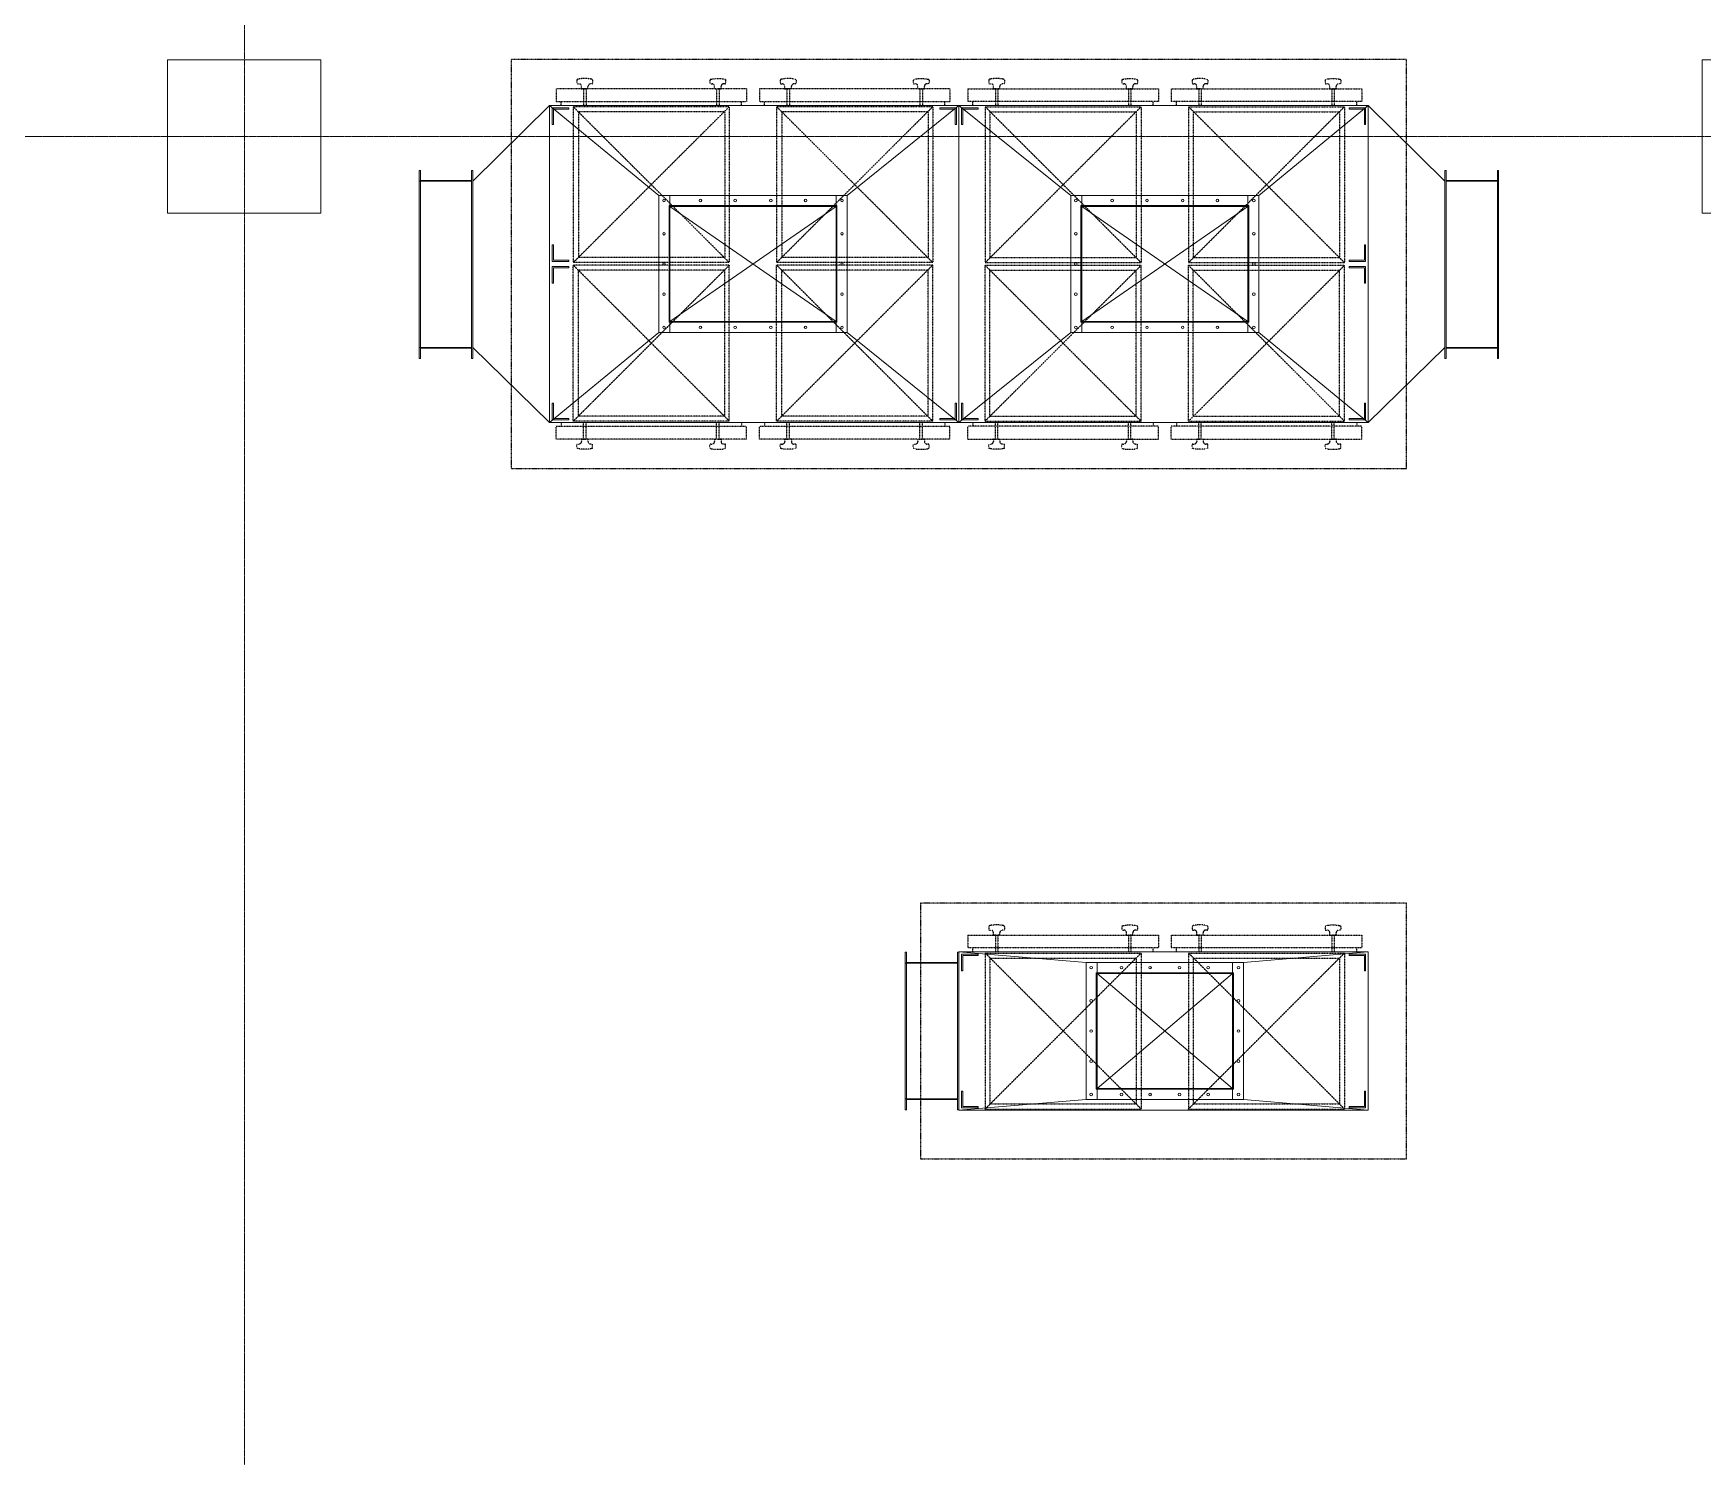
# Model space of a CAD drawing. Extents: x -59767 to 1106559, y -1290 to 1129522.
# Drawn here: x 115383 to 121908, y 591517 to 597083 of the extents above; entities that cross this region are included whole.
import ezdxf

# ---------------------------------------------------------------- set-up
doc = ezdxf.new("R2010")
doc.units = 0
for name, pattern in [('CENTER', [2, 1.25, -0.25, 0.25, -0.25]), ('DASHED', [3.5, 2, -1.5]), ('HIDDEN2', [0.1875, 0.125, -0.0625])]:
    doc.linetypes.add(name, pattern=pattern)
doc.layers.get('0').update_dxf_attribs({"linetype": 'CONTINUOUS', "lineweight": 9})
doc.layers.add('COLUMN', color=2, linetype='CONTINUOUS', lineweight=9)
doc.layers.add('중심선', color=1, linetype='CENTER', lineweight=9)
doc.layers.add('EQ', color=253, linetype='CONTINUOUS')

# ---------------------------------------------------------------- blocks, each defined once
blk = doc.blocks.new('column600')
at = {"layer": 'COLUMN', "linetype": 'Continuous'}
blk.add_lwpolyline([(-300, -300), (300, -300), (300, 300), (-300, 300)], close=True, dxfattribs=at)

msp = doc.modelspace()

# ---------------------------------------------------------------- linework, layer by layer
at = {"color": 0}
for p, q in [((117400.8, 596801), (117100.8, 596504)), ((119000.8, 596801), (117400.8, 596801)), ((117400.8, 596181), (117400.8, 596801)), ((117827.8, 596449), (117400.8, 596801)), ((117410.8, 596791), (117410.8, 596726)), ((117475.8, 596791), (117410.8, 596791)), ((117410.8, 596791), (117410.8, 596726)), ((117410.8, 596791), (117410.8, 596726)), ((117410.8, 596791), (117410.8, 596726)), ((117415.8, 596726), (117415.8, 596786)), ((117415.8, 596786), (117475.8, 596786)), ((117415.8, 596726), (117415.8, 596786)), ((117415.8, 596726), (117415.8, 596786)), ((117475.8, 596786), (117475.8, 596791)), ((119000.8, 596801), (118563.8, 596449)), ((118925.8, 596786), (118925.8, 596791)), ((118925.8, 596791), (118990.8, 596791)), ((118985.8, 596786), (118925.8, 596786)), ((118985.8, 596726), (118985.8, 596786)), ((118985.8, 596726), (118985.8, 596786)), ((118990.8, 596791), (118990.8, 596726)), ((118990.8, 596791), (118990.8, 596726)), ((118990.8, 596791), (118990.8, 596726)), ((119000.8, 596801), (120600.8, 596801)), ((119000.8, 596799), (119000.8, 596801)), ((119000.8, 596799), (119000.8, 596801)), ((119000.8, 596801), (119437.8, 596449)), ((119010.8, 596791), (119010.8, 596726)), ((119075.8, 596791), (119010.8, 596791)), ((119010.8, 596791), (119010.8, 596726)), ((119010.8, 596791), (119010.8, 596726)), ((119015.8, 596726), (119015.8, 596786)), ((119015.8, 596786), (119075.8, 596786)), ((119015.8, 596726), (119015.8, 596786)), ((119075.8, 596786), (119075.8, 596791)), ((120173.8, 596449), (120600.8, 596801)), ((120525.8, 596786), (120525.8, 596791)), ((120525.8, 596791), (120590.8, 596791)), ((120585.8, 596786), (120525.8, 596786)), ((120585.8, 596726), (120585.8, 596786)), ((120585.8, 596726), (120585.8, 596786)), ((120585.8, 596726), (120585.8, 596786)), ((120590.8, 596791), (120590.8, 596726)), ((120590.8, 596791), (120590.8, 596726)), ((120590.8, 596791), (120590.8, 596726)), ((120590.8, 596791), (120590.8, 596726)), ((120600.8, 596181), (120600.8, 596801)), ((120600.8, 596801), (120900.8, 596504)), ((117410.8, 596726), (117415.8, 596726)), ((117410.8, 596726), (117415.8, 596726)), ((117410.8, 596726), (117415.8, 596726)), ((118990.8, 596726), (118985.8, 596726)), ((118990.8, 596726), (118985.8, 596726)), ((119010.8, 596726), (119015.8, 596726)), ((119010.8, 596726), (119015.8, 596726)), ((120590.8, 596726), (120585.8, 596726)), ((120590.8, 596726), (120585.8, 596726)), ((120590.8, 596726), (120585.8, 596726)), ((117100.8, 596547), (117100.8, 595811)), ((120900.8, 596547), (120900.8, 595811)), ((117410.8, 596191), (117410.8, 596256)), ((117410.8, 596256), (117415.8, 596256)), ((117410.8, 596191), (117410.8, 596256)), ((117410.8, 596256), (117415.8, 596256)), ((117410.8, 596191), (117410.8, 596256)), ((117410.8, 596256), (117415.8, 596256)), ((117410.8, 596191), (117410.8, 596256)), ((117415.8, 596256), (117415.8, 596196)), ((117415.8, 596256), (117415.8, 596196)), ((117415.8, 596256), (117415.8, 596196)), ((120590.8, 596256), (120585.8, 596256)), ((120585.8, 596256), (120585.8, 596196)), ((120590.8, 596256), (120585.8, 596256)), ((120585.8, 596256), (120585.8, 596196)), ((120590.8, 596256), (120585.8, 596256)), ((120585.8, 596256), (120585.8, 596196)), ((120590.8, 596191), (120590.8, 596256)), ((120590.8, 596191), (120590.8, 596256)), ((120590.8, 596191), (120590.8, 596256)), ((120590.8, 596191), (120590.8, 596256)), ((117400.8, 596181), (117400.8, 595561)), ((117475.8, 596191), (117410.8, 596191)), ((117415.8, 596196), (117475.8, 596196)), ((117475.8, 596196), (117475.8, 596191)), ((120585.8, 596196), (120525.8, 596196)), ((120525.8, 596196), (120525.8, 596191)), ((120525.8, 596191), (120590.8, 596191)), ((120600.8, 596181), (120600.8, 595561)), ((117410.8, 596171), (117410.8, 596106)), ((117475.8, 596171), (117410.8, 596171)), ((117410.8, 596171), (117410.8, 596106)), ((117410.8, 596171), (117410.8, 596106)), ((117410.8, 596171), (117410.8, 596106)), ((117415.8, 596106), (117415.8, 596166)), ((117415.8, 596166), (117475.8, 596166)), ((117415.8, 596106), (117415.8, 596166)), ((117415.8, 596106), (117415.8, 596166)), ((117475.8, 596166), (117475.8, 596171)), ((120525.8, 596166), (120525.8, 596171)), ((120525.8, 596171), (120590.8, 596171)), ((120585.8, 596166), (120525.8, 596166)), ((120585.8, 596106), (120585.8, 596166)), ((120585.8, 596106), (120585.8, 596166)), ((120585.8, 596106), (120585.8, 596166)), ((120590.8, 596171), (120590.8, 596106)), ((120590.8, 596171), (120590.8, 596106)), ((120590.8, 596171), (120590.8, 596106)), ((120590.8, 596171), (120590.8, 596106)), ((117410.8, 596106), (117415.8, 596106)), ((117410.8, 596106), (117415.8, 596106)), ((117410.8, 596106), (117415.8, 596106)), ((120590.8, 596106), (120585.8, 596106)), ((120590.8, 596106), (120585.8, 596106)), ((120590.8, 596106), (120585.8, 596106)), ((117100.8, 595854), (117400.8, 595561)), ((117827.8, 595913), (117400.8, 595561)), ((118563.8, 595913), (119000.8, 595561)), ((119437.8, 595913), (119000.8, 595561)), ((120173.8, 595913), (120600.8, 595561)), ((120900.8, 595854), (120600.8, 595561)), ((117410.8, 595571), (117410.8, 595636)), ((117410.8, 595636), (117415.8, 595636)), ((117410.8, 595571), (117410.8, 595636)), ((117410.8, 595636), (117415.8, 595636)), ((117410.8, 595571), (117410.8, 595636)), ((117410.8, 595636), (117415.8, 595636)), ((117410.8, 595571), (117410.8, 595636)), ((117415.8, 595636), (117415.8, 595576)), ((117415.8, 595636), (117415.8, 595576)), ((117415.8, 595636), (117415.8, 595576)), ((118990.8, 595636), (118985.8, 595636)), ((118985.8, 595636), (118985.8, 595576)), ((118990.8, 595636), (118985.8, 595636)), ((118985.8, 595636), (118985.8, 595576)), ((118990.8, 595571), (118990.8, 595636)), ((118990.8, 595571), (118990.8, 595636)), ((118990.8, 595571), (118990.8, 595636)), ((119010.8, 595571), (119010.8, 595636)), ((119010.8, 595636), (119015.8, 595636)), ((119010.8, 595571), (119010.8, 595636)), ((119010.8, 595636), (119015.8, 595636)), ((119010.8, 595571), (119010.8, 595636)), ((119015.8, 595636), (119015.8, 595576)), ((119015.8, 595636), (119015.8, 595576)), ((120590.8, 595636), (120585.8, 595636)), ((120585.8, 595636), (120585.8, 595576)), ((120590.8, 595636), (120585.8, 595636)), ((120585.8, 595636), (120585.8, 595576)), ((120590.8, 595636), (120585.8, 595636)), ((120585.8, 595636), (120585.8, 595576)), ((120590.8, 595571), (120590.8, 595636)), ((120590.8, 595571), (120590.8, 595636)), ((120590.8, 595571), (120590.8, 595636)), ((120590.8, 595571), (120590.8, 595636)), ((119000.8, 595561), (117400.8, 595561)), ((117475.8, 595571), (117410.8, 595571)), ((117415.8, 595576), (117475.8, 595576)), ((117475.8, 595576), (117475.8, 595571)), ((118985.8, 595576), (118925.8, 595576)), ((118925.8, 595576), (118925.8, 595571)), ((118925.8, 595571), (118990.8, 595571)), ((119000.8, 595563), (119000.8, 595561)), ((119000.8, 595563), (119000.8, 595561)), ((119000.8, 595561), (120600.8, 595561)), ((119075.8, 595571), (119010.8, 595571)), ((119015.8, 595576), (119075.8, 595576)), ((119075.8, 595576), (119075.8, 595571)), ((120585.8, 595576), (120525.8, 595576)), ((120525.8, 595576), (120525.8, 595571)), ((120525.8, 595571), (120590.8, 595571)), ((119000.8, 593491), (120600.8, 593491)), ((119000.8, 593489), (119000.8, 593491)), ((119000.8, 593491), (119497.8, 593449)), ((119010.8, 593481), (119010.8, 593416)), ((119075.8, 593481), (119010.8, 593481)), ((119010.8, 593481), (119010.8, 593416)), ((119010.8, 593481), (119010.8, 593416)), ((119015.8, 593416), (119015.8, 593476)), ((119015.8, 593476), (119075.8, 593476)), ((119015.8, 593416), (119015.8, 593476)), ((119075.8, 593476), (119075.8, 593481)), ((119408.3, 593491), (120203.3, 593491)), ((120113.8, 593449), (120600.8, 593491)), ((120525.8, 593476), (120525.8, 593481)), ((120525.8, 593481), (120590.8, 593481)), ((120585.8, 593476), (120525.8, 593476)), ((120585.8, 593416), (120585.8, 593476)), ((120585.8, 593416), (120585.8, 593476)), ((120585.8, 593416), (120585.8, 593476)), ((120590.8, 593481), (120590.8, 593416)), ((120590.8, 593481), (120590.8, 593416)), ((120590.8, 593481), (120590.8, 593416)), ((120590.8, 593481), (120590.8, 593416)), ((120600.8, 592871), (120600.8, 593491)), ((119010.8, 593416), (119015.8, 593416)), ((119010.8, 593416), (119015.8, 593416)), ((120590.8, 593416), (120585.8, 593416)), ((120590.8, 593416), (120585.8, 593416)), ((120590.8, 593416), (120585.8, 593416)), ((119497.8, 592913), (119000.8, 592871)), ((119010.8, 592881), (119010.8, 592946)), ((119010.8, 592946), (119015.8, 592946)), ((119010.8, 592881), (119010.8, 592946)), ((119010.8, 592946), (119015.8, 592946)), ((119010.8, 592881), (119010.8, 592946)), ((119010.8, 592946), (119015.8, 592946)), ((119010.8, 592881), (119010.8, 592946)), ((119015.8, 592946), (119015.8, 592886)), ((119015.8, 592946), (119015.8, 592886)), ((119015.8, 592946), (119015.8, 592886)), ((120113.8, 592913), (120600.8, 592871)), ((120590.8, 592946), (120585.8, 592946)), ((120585.8, 592946), (120585.8, 592886)), ((120590.8, 592946), (120585.8, 592946)), ((120585.8, 592946), (120585.8, 592886)), ((120590.8, 592946), (120585.8, 592946)), ((120585.8, 592946), (120585.8, 592886)), ((120590.8, 592881), (120590.8, 592946)), ((120590.8, 592881), (120590.8, 592946)), ((120590.8, 592881), (120590.8, 592946)), ((120590.8, 592881), (120590.8, 592946)), ((119000.8, 592873), (119000.8, 592871)), ((119000.8, 592871), (120600.8, 592871)), ((119075.8, 592881), (119010.8, 592881)), ((119015.8, 592886), (119075.8, 592886)), ((119075.8, 592886), (119075.8, 592881)), ((120585.8, 592886), (120525.8, 592886)), ((120525.8, 592886), (120525.8, 592881)), ((120525.8, 592881), (120590.8, 592881))]:
    msp.add_line(p, q, dxfattribs=at)
for p, q in [((118194.8, 596801), (117400.8, 596801)), ((119000.8, 596248), (119000.8, 596799)), ((119000.8, 596248), (119000.8, 596799)), ((119000.8, 596253.5), (119000.8, 596793.5)), ((119000.8, 596253.5), (119000.8, 596793.5)), ((119806.8, 596801), (120600.8, 596801)), ((116890.8, 596547), (116890.8, 595811)), ((116890.8, 596547), (116895.8, 596547)), ((116895.8, 596504), (116890.8, 596504)), ((116895.8, 595848), (116895.8, 596547)), ((116895.8, 596507), (117095.8, 596507)), ((116895.8, 596504), (117095.8, 596504)), ((117095.8, 596547), (117095.8, 596510)), ((117095.8, 596547), (117100.8, 596547)), ((117095.8, 596510), (117095.8, 595811)), ((117100.8, 596482), (117100.8, 596547)), ((120900.8, 596482), (120900.8, 596547)), ((120905.8, 596547), (120900.8, 596547)), ((120905.8, 596547), (120905.8, 596510)), ((120905.8, 596510), (120905.8, 595811)), ((121105.8, 596507), (120905.8, 596507)), ((121105.8, 596504), (120905.8, 596504)), ((121105.8, 595848), (121105.8, 596547)), ((121110.8, 596547), (121105.8, 596547)), ((121105.8, 596504), (121110.8, 596504)), ((121110.8, 596547), (121110.8, 595811)), ((117870.8, 596409), (117870.8, 596449)), ((118520.8, 596449), (118520.8, 596409)), ((118563.8, 596409), (118563.8, 596449)), ((119000.8, 596456.5), (119000.8, 595561)), ((119000.8, 596456.5), (119000.8, 595561)), ((119000.8, 596451), (119000.8, 595561)), ((119000.8, 596451), (119000.8, 595561)), ((119437.8, 596409), (119437.8, 596449)), ((119480.8, 596449), (119480.8, 596409)), ((120130.8, 596409), (120130.8, 596449)), ((117870.8, 595953), (117870.8, 595913)), ((118520.8, 595953), (118520.8, 595913)), ((118563.8, 595953), (118563.8, 595913)), ((119437.8, 595953), (119437.8, 595913)), ((119480.8, 595953), (119480.8, 595913)), ((120130.8, 595953), (120130.8, 595913)), ((116895.8, 595854), (116890.8, 595854)), ((116895.8, 595854), (117095.8, 595854)), ((116895.8, 595851), (117095.8, 595851)), ((121105.8, 595854), (120905.8, 595854)), ((121105.8, 595851), (120905.8, 595851)), ((121105.8, 595854), (121110.8, 595854)), ((116895.8, 595811), (116890.8, 595811)), ((116895.8, 595811), (116895.8, 595848)), ((117100.8, 595811), (117095.8, 595811)), ((120900.8, 595811), (120905.8, 595811)), ((121105.8, 595811), (121105.8, 595848)), ((121105.8, 595811), (121110.8, 595811)), ((118194.8, 595561), (117400.8, 595561)), ((119806.8, 595561), (120600.8, 595561)), ((118790.8, 593489), (118790.8, 592873)), ((118790.8, 593489), (118795.8, 593489)), ((118795.8, 593446), (118790.8, 593446)), ((118795.8, 592910), (118795.8, 593489)), ((118795.8, 593449), (118995.8, 593449)), ((118795.8, 593446), (118995.8, 593446)), ((118995.8, 593489), (118995.8, 593452)), ((118995.8, 593489), (119000.8, 593489)), ((118995.8, 593452), (118995.8, 592873)), ((119000.8, 593424), (119000.8, 593489)), ((119000.8, 592938), (119000.8, 593489)), ((119000.8, 592943.5), (119000.8, 593483.5)), ((119497.8, 593409), (119497.8, 593449)), ((119540.8, 593449), (119540.8, 593409)), ((119806.8, 593491), (120600.8, 593491)), ((120070.8, 593409), (120070.8, 593449)), ((118995.8, 593150.5), (118995.8, 593187.5)), ((119000.8, 593215.5), (119000.8, 593150.5)), ((119000.8, 593146.5), (119000.8, 592871)), ((119000.8, 593141), (119000.8, 592871)), ((118795.8, 592916), (118790.8, 592916)), ((118795.8, 592916), (118995.8, 592916)), ((118795.8, 592913), (118995.8, 592913)), ((119497.8, 592953), (119497.8, 592913)), ((119540.8, 592953), (119540.8, 592913)), ((120070.8, 592953), (120070.8, 592913)), ((118795.8, 592873), (118790.8, 592873)), ((118795.8, 592873), (118795.8, 592910)), ((119000.8, 592873), (118995.8, 592873))]:
    msp.add_line(p, q)
at = {"ltscale": 0.5}
for p, q in [((117870.8, 596406), (118520.8, 595956)), ((118520.8, 596406), (117870.8, 595956)), ((120130.8, 596406), (119480.8, 595956)), ((119480.8, 596406), (120130.8, 595956)), ((120070.8, 593406), (119540.8, 592956)), ((119540.8, 593406), (120070.8, 592956))]:
    msp.add_line(p, q, dxfattribs=at)
for points in [[(117867.8, 595913), (117827.8, 595913), (117827.8, 596449), (117867.8, 596449)], [(118523.8, 596449), (117867.8, 596449)], [(118523.8, 596449), (118563.8, 596449)], [(119477.8, 596449), (119437.8, 596449)], [(119477.8, 596449), (120133.8, 596449)], [(120133.8, 595913), (120173.8, 595913), (120173.8, 596449), (120133.8, 596449)], [(118523.8, 596409), (117867.8, 596409)], [(117867.8, 595953), (117867.8, 596409)], [(118523.8, 596406), (117867.8, 596406)], [(117870.8, 595953), (117870.8, 596409)], [(118520.8, 595953), (118520.8, 596409)], [(118523.8, 595953), (118523.8, 596409)], [(118563.8, 595953), (118563.8, 596409)], [(119437.8, 595953), (119437.8, 596409)], [(119477.8, 596409), (120133.8, 596409)], [(119477.8, 595953), (119477.8, 596409)], [(119477.8, 596406), (120133.8, 596406)], [(119480.8, 595953), (119480.8, 596409)], [(120130.8, 595953), (120130.8, 596409)], [(120133.8, 595953), (120133.8, 596409)], [(118523.8, 595956), (117867.8, 595956)], [(118523.8, 595953), (117867.8, 595953)], [(119477.8, 595956), (120133.8, 595956)], [(119477.8, 595953), (120133.8, 595953)], [(118523.8, 595913), (117867.8, 595913)], [(118563.8, 595913), (118523.8, 595913)], [(119437.8, 595913), (119477.8, 595913)], [(119477.8, 595913), (120133.8, 595913)], [(119537.8, 593449), (119497.8, 593449)], [(119537.8, 593449), (120073.8, 593449)], [(120073.8, 592913), (120113.8, 592913), (120113.8, 593449), (120073.8, 593449)], [(119497.8, 592953), (119497.8, 593409)], [(119537.8, 593409), (120073.8, 593409)], [(119537.8, 592953), (119537.8, 593409)], [(119537.8, 593406), (120073.8, 593406)], [(119540.8, 592953), (119540.8, 593409)], [(120070.8, 592953), (120070.8, 593409)], [(120073.8, 592953), (120073.8, 593409)], [(119497.8, 592913), (119537.8, 592913)], [(119537.8, 592956), (120073.8, 592956)], [(119537.8, 592953), (120073.8, 592953)], [(119537.8, 592913), (120073.8, 592913)]]:
    msp.add_lwpolyline(points)
for centre in [(117847.8, 596429), (117990.2, 596429), (118126.2, 596429), (118265.4, 596429), (118401.4, 596429), (118543.8, 596429), (119457.8, 596429), (119600.2, 596429), (119736.2, 596429), (119875.4, 596429), (120011.4, 596429), (120153.8, 596429), (117847.8, 596299.1), (118543.8, 596299.1), (119457.8, 596299.1), (120153.8, 596299.1), (117847.8, 596181), (118543.8, 596181), (119457.8, 596181), (120153.8, 596181), (117847.8, 596062.9), (118543.8, 596062.9), (119457.8, 596062.9), (120153.8, 596062.9), (117847.8, 595933), (117990.2, 595933), (118126.2, 595933), (118265.4, 595933), (118401.4, 595933), (118543.8, 595933), (119457.8, 595933), (119600.2, 595933), (119736.2, 595933), (119875.4, 595933), (120011.4, 595933), (120153.8, 595933), (119517.8, 593429), (119636.2, 593429), (119748.2, 593429), (119863.4, 593429), (119975.4, 593429), (120093.8, 593429), (119517.8, 593299.1), (120093.8, 593299.1), (119517.8, 593181), (120093.8, 593181), (119517.8, 593062.9), (120093.8, 593062.9), (119517.8, 592933), (119636.2, 592933), (119748.2, 592933), (119863.4, 592933), (119975.4, 592933), (120093.8, 592933)]:
    msp.add_circle(centre, 5)
at = {"layer": 'EQ', "linetype": 'HIDDEN2'}
for p, q in [((117507.6, 596899.5), (117507.6, 596888.3)), ((117569, 596899.5), (117569, 596888.3)), ((118027.6, 596899.5), (118027.6, 596888.3)), ((118088.9, 596899.5), (118088.9, 596888.3)), ((118302.6, 596899.5), (118302.6, 596888.3)), ((118364, 596899.5), (118364, 596888.3)), ((118822.6, 596899.5), (118822.6, 596888.3)), ((118883.9, 596899.5), (118883.9, 596888.3)), ((119117.6, 596899.5), (119117.6, 596888.3)), ((119179, 596899.5), (119179, 596888.3)), ((119637.6, 596899.5), (119637.6, 596888.3)), ((119698.9, 596899.5), (119698.9, 596888.3)), ((119912.6, 596899.5), (119912.6, 596888.3)), ((119974, 596899.5), (119974, 596888.3)), ((120432.6, 596899.5), (120432.6, 596888.3)), ((120493.9, 596899.5), (120493.9, 596888.3)), ((117425.8, 596866), (117425.8, 596816)), ((118170.8, 596866), (117425.8, 596866)), ((117510.6, 596885.3), (117515.8, 596885.3)), ((117523.3, 596866), (117533.8, 596866)), ((117525.8, 596866), (117525.8, 596875.3)), ((117550.8, 596866), (117525.8, 596866)), ((117533.3, 596866), (117533.3, 596801)), ((117533.8, 596866), (117542.8, 596866)), ((117543.3, 596866), (117543.3, 596801)), ((117550.8, 596866), (117550.8, 596875.3)), ((117566, 596885.3), (117560.8, 596885.3)), ((118030.6, 596885.3), (118035.8, 596885.3)), ((118045.8, 596866), (118045.8, 596875.3)), ((118045.8, 596866), (118070.8, 596866)), ((118053.3, 596866), (118053.3, 596801)), ((118062.8, 596866), (118053.8, 596866)), ((118073.3, 596866), (118062.8, 596866)), ((118063.3, 596866), (118063.3, 596801)), ((118070.8, 596866), (118070.8, 596875.3)), ((118085.9, 596885.3), (118080.8, 596885.3)), ((118170.8, 596866), (118170.8, 596816)), ((118220.8, 596866), (118220.8, 596816)), ((118965.8, 596866), (118220.8, 596866)), ((118305.6, 596885.3), (118310.8, 596885.3)), ((118318.3, 596866), (118328.8, 596866)), ((118320.8, 596866), (118320.8, 596875.3)), ((118345.8, 596866), (118320.8, 596866)), ((118328.3, 596866), (118328.3, 596801)), ((118328.8, 596866), (118337.8, 596866)), ((118338.3, 596866), (118338.3, 596801)), ((118345.8, 596866), (118345.8, 596875.3)), ((118361, 596885.3), (118355.8, 596885.3)), ((118825.6, 596885.3), (118830.8, 596885.3)), ((118840.8, 596866), (118840.8, 596875.3)), ((118840.8, 596866), (118865.8, 596866)), ((118848.3, 596866), (118848.3, 596801)), ((118857.8, 596866), (118848.8, 596866)), ((118868.3, 596866), (118857.8, 596866)), ((118858.3, 596866), (118858.3, 596801)), ((118865.8, 596866), (118865.8, 596875.3)), ((118880.9, 596885.3), (118875.8, 596885.3)), ((118965.8, 596866), (118965.8, 596816)), ((119035.8, 596866), (119035.8, 596816)), ((119035.8, 596866), (119780.8, 596866)), ((119120.6, 596885.3), (119125.8, 596885.3)), ((119133.3, 596866), (119143.8, 596866)), ((119135.8, 596866), (119135.8, 596875.3)), ((119160.8, 596866), (119135.8, 596866)), ((119143.3, 596866), (119143.3, 596801)), ((119143.8, 596866), (119152.8, 596866)), ((119153.3, 596866), (119153.3, 596801)), ((119160.8, 596866), (119160.8, 596875.3)), ((119176, 596885.3), (119170.8, 596885.3)), ((119640.6, 596885.3), (119645.8, 596885.3)), ((119655.8, 596866), (119655.8, 596875.3)), ((119655.8, 596866), (119680.8, 596866)), ((119663.3, 596866), (119663.3, 596801)), ((119672.8, 596866), (119663.8, 596866)), ((119683.3, 596866), (119672.8, 596866)), ((119673.3, 596866), (119673.3, 596801)), ((119680.8, 596866), (119680.8, 596875.3)), ((119695.9, 596885.3), (119690.8, 596885.3)), ((119780.8, 596866), (119780.8, 596816)), ((119830.8, 596866), (119830.8, 596816)), ((119830.8, 596866), (120575.8, 596866)), ((119915.6, 596885.3), (119920.8, 596885.3)), ((119928.3, 596866), (119938.8, 596866)), ((119930.8, 596866), (119930.8, 596875.3)), ((119955.8, 596866), (119930.8, 596866)), ((119938.3, 596866), (119938.3, 596801)), ((119938.8, 596866), (119947.8, 596866)), ((119948.3, 596866), (119948.3, 596801)), ((119955.8, 596866), (119955.8, 596875.3)), ((119971, 596885.3), (119965.8, 596885.3)), ((120435.6, 596885.3), (120440.8, 596885.3)), ((120450.8, 596866), (120450.8, 596875.3)), ((120450.8, 596866), (120475.8, 596866)), ((120458.3, 596866), (120458.3, 596801)), ((120467.8, 596866), (120458.8, 596866)), ((120478.3, 596866), (120467.8, 596866)), ((120468.3, 596866), (120468.3, 596801)), ((120475.8, 596866), (120475.8, 596875.3)), ((120490.9, 596885.3), (120485.8, 596885.3)), ((120575.8, 596866), (120575.8, 596816)), ((117425.8, 596816), (118170.8, 596816)), ((117445.8, 596801), (117445.8, 596816)), ((118103.3, 596796), (117493.3, 596796)), ((117493.3, 596796), (117493.3, 596186)), ((118103.3, 596796), (117493.3, 596186)), ((118103.3, 596186), (117493.3, 596796)), ((117513.3, 596776), (117513.3, 596206)), ((118085.3, 596776), (117513.3, 596776)), ((118085.3, 596776), (118085.3, 596206)), ((118103.3, 596796), (118103.3, 596186)), ((118150.8, 596801), (118150.8, 596816)), ((118220.8, 596816), (118965.8, 596816)), ((118240.8, 596801), (118240.8, 596816)), ((118898.3, 596796), (118288.3, 596796)), ((118288.3, 596796), (118288.3, 596186)), ((118898.3, 596796), (118288.3, 596186)), ((118898.3, 596186), (118288.3, 596796)), ((118308.3, 596776), (118308.3, 596206)), ((118880.3, 596776), (118308.3, 596776)), ((118880.3, 596776), (118880.3, 596206)), ((118898.3, 596796), (118898.3, 596186)), ((118945.8, 596801), (118945.8, 596816)), ((119780.8, 596816), (119035.8, 596816)), ((119055.8, 596801), (119055.8, 596816)), ((119103.3, 596796), (119713.3, 596796)), ((119103.3, 596796), (119103.3, 596186)), ((119103.3, 596796), (119713.3, 596186)), ((119103.3, 596186), (119713.3, 596796)), ((119121.3, 596776), (119121.3, 596206)), ((119121.3, 596776), (119693.3, 596776)), ((119693.3, 596776), (119693.3, 596206)), ((119713.3, 596796), (119713.3, 596186)), ((119760.8, 596801), (119760.8, 596816)), ((120575.8, 596816), (119830.8, 596816)), ((119850.8, 596801), (119850.8, 596816)), ((119898.3, 596796), (120508.3, 596796)), ((119898.3, 596796), (119898.3, 596186)), ((119898.3, 596796), (120508.3, 596186)), ((119898.3, 596186), (120508.3, 596796)), ((119916.3, 596776), (119916.3, 596206)), ((119916.3, 596776), (120488.3, 596776)), ((120488.3, 596776), (120488.3, 596206)), ((120508.3, 596796), (120508.3, 596186)), ((120555.8, 596801), (120555.8, 596816)), ((118103.3, 596186), (117493.3, 596186)), ((118103.3, 596176), (117493.3, 596176)), ((117493.3, 595566), (117493.3, 596176)), ((118103.3, 595566), (117493.3, 596176)), ((118103.3, 596176), (117493.3, 595566)), ((118085.3, 596206), (117513.3, 596206)), ((118103.3, 595566), (118103.3, 596176)), ((118898.3, 596186), (118288.3, 596186)), ((118898.3, 596176), (118288.3, 596176)), ((118288.3, 595566), (118288.3, 596176)), ((118898.3, 595566), (118288.3, 596176)), ((118898.3, 596176), (118288.3, 595566)), ((118880.3, 596206), (118308.3, 596206)), ((118898.3, 595566), (118898.3, 596176)), ((119103.3, 596186), (119713.3, 596186)), ((119103.3, 596176), (119713.3, 596176)), ((119103.3, 595566), (119103.3, 596176)), ((119103.3, 595566), (119713.3, 596176)), ((119103.3, 596176), (119713.3, 595566)), ((119121.3, 596206), (119693.3, 596206)), ((119713.3, 595566), (119713.3, 596176)), ((119898.3, 596186), (120508.3, 596186)), ((119898.3, 596176), (120508.3, 596176)), ((119898.3, 595566), (119898.3, 596176)), ((119898.3, 595566), (120508.3, 596176)), ((119898.3, 596176), (120508.3, 595566)), ((119916.3, 596206), (120488.3, 596206)), ((120508.3, 595566), (120508.3, 596176)), ((118085.3, 596156), (117513.3, 596156)), ((117513.3, 595586), (117513.3, 596156)), ((118085.3, 595586), (118085.3, 596156)), ((118880.3, 596156), (118308.3, 596156)), ((118308.3, 595586), (118308.3, 596156)), ((118880.3, 595586), (118880.3, 596156)), ((119121.3, 595586), (119121.3, 596156)), ((119121.3, 596156), (119693.3, 596156)), ((119693.3, 595586), (119693.3, 596156)), ((119916.3, 595586), (119916.3, 596156)), ((119916.3, 596156), (120488.3, 596156)), ((120488.3, 595586), (120488.3, 596156)), ((117425.8, 595546), (118170.8, 595546)), ((117425.8, 595496), (117425.8, 595546)), ((117445.8, 595561), (117445.8, 595546)), ((118103.3, 595566), (117493.3, 595566)), ((118085.3, 595586), (117513.3, 595586)), ((117533.3, 595496), (117533.3, 595561)), ((117543.3, 595496), (117543.3, 595561)), ((118053.3, 595496), (118053.3, 595561)), ((118063.3, 595496), (118063.3, 595561)), ((118150.8, 595561), (118150.8, 595546)), ((118170.8, 595496), (118170.8, 595546)), ((118220.8, 595546), (118965.8, 595546)), ((118220.8, 595496), (118220.8, 595546)), ((118240.8, 595561), (118240.8, 595546)), ((118898.3, 595566), (118288.3, 595566)), ((118880.3, 595586), (118308.3, 595586)), ((118328.3, 595496), (118328.3, 595561)), ((118338.3, 595496), (118338.3, 595561)), ((118848.3, 595496), (118848.3, 595561)), ((118858.3, 595496), (118858.3, 595561)), ((118945.8, 595561), (118945.8, 595546)), ((118965.8, 595496), (118965.8, 595546)), ((119035.8, 595496), (119035.8, 595546)), ((119780.8, 595546), (119035.8, 595546)), ((119055.8, 595561), (119055.8, 595546)), ((119103.3, 595566), (119713.3, 595566)), ((119121.3, 595586), (119693.3, 595586)), ((119143.3, 595496), (119143.3, 595561)), ((119153.3, 595496), (119153.3, 595561)), ((119663.3, 595496), (119663.3, 595561)), ((119673.3, 595496), (119673.3, 595561)), ((119760.8, 595561), (119760.8, 595546)), ((119780.8, 595496), (119780.8, 595546)), ((119830.8, 595496), (119830.8, 595546)), ((120575.8, 595546), (119830.8, 595546)), ((119850.8, 595561), (119850.8, 595546)), ((119898.3, 595566), (120508.3, 595566)), ((119916.3, 595586), (120488.3, 595586)), ((119938.3, 595496), (119938.3, 595561)), ((119948.3, 595496), (119948.3, 595561)), ((120458.3, 595496), (120458.3, 595561)), ((120468.3, 595496), (120468.3, 595561)), ((120555.8, 595561), (120555.8, 595546)), ((120575.8, 595496), (120575.8, 595546)), ((118170.8, 595496), (117425.8, 595496)), ((117507.6, 595462.6), (117507.6, 595473.7)), ((117510.6, 595476.7), (117515.8, 595476.7)), ((117523.3, 595496), (117533.8, 595496)), ((117550.8, 595496), (117525.8, 595496)), ((117525.8, 595496), (117525.8, 595486.7)), ((117533.8, 595496), (117542.8, 595496)), ((117550.8, 595496), (117550.8, 595486.7)), ((117566, 595476.7), (117560.8, 595476.7)), ((117569, 595462.6), (117569, 595473.7)), ((118027.6, 595462.6), (118027.6, 595473.7)), ((118030.6, 595476.7), (118035.8, 595476.7)), ((118045.8, 595496), (118070.8, 595496)), ((118045.8, 595496), (118045.8, 595486.7)), ((118062.8, 595496), (118053.8, 595496)), ((118073.3, 595496), (118062.8, 595496)), ((118070.8, 595496), (118070.8, 595486.7)), ((118085.9, 595476.7), (118080.8, 595476.7)), ((118088.9, 595462.6), (118088.9, 595473.7)), ((118965.8, 595496), (118220.8, 595496)), ((118302.6, 595462.6), (118302.6, 595473.7)), ((118305.6, 595476.7), (118310.8, 595476.7)), ((118318.3, 595496), (118328.8, 595496)), ((118345.8, 595496), (118320.8, 595496)), ((118320.8, 595496), (118320.8, 595486.7)), ((118328.8, 595496), (118337.8, 595496)), ((118345.8, 595496), (118345.8, 595486.7)), ((118361, 595476.7), (118355.8, 595476.7)), ((118364, 595462.6), (118364, 595473.7)), ((118822.6, 595462.6), (118822.6, 595473.7)), ((118825.6, 595476.7), (118830.8, 595476.7)), ((118840.8, 595496), (118865.8, 595496)), ((118840.8, 595496), (118840.8, 595486.7)), ((118857.8, 595496), (118848.8, 595496)), ((118868.3, 595496), (118857.8, 595496)), ((118865.8, 595496), (118865.8, 595486.7)), ((118880.9, 595476.7), (118875.8, 595476.7)), ((118883.9, 595462.6), (118883.9, 595473.7)), ((119035.8, 595496), (119780.8, 595496)), ((119117.6, 595462.6), (119117.6, 595473.7)), ((119120.6, 595476.7), (119125.8, 595476.7)), ((119133.3, 595496), (119143.8, 595496)), ((119160.8, 595496), (119135.8, 595496)), ((119135.8, 595496), (119135.8, 595486.7)), ((119143.8, 595496), (119152.8, 595496)), ((119160.8, 595496), (119160.8, 595486.7)), ((119176, 595476.7), (119170.8, 595476.7)), ((119179, 595462.6), (119179, 595473.7)), ((119637.6, 595462.6), (119637.6, 595473.7)), ((119640.6, 595476.7), (119645.8, 595476.7)), ((119655.8, 595496), (119680.8, 595496)), ((119655.8, 595496), (119655.8, 595486.7)), ((119672.8, 595496), (119663.8, 595496)), ((119683.3, 595496), (119672.8, 595496)), ((119680.8, 595496), (119680.8, 595486.7)), ((119695.9, 595476.7), (119690.8, 595476.7)), ((119698.9, 595462.6), (119698.9, 595473.7)), ((119830.8, 595496), (120575.8, 595496)), ((119912.6, 595462.6), (119912.6, 595473.7)), ((119915.6, 595476.7), (119920.8, 595476.7)), ((119928.3, 595496), (119938.8, 595496)), ((119955.8, 595496), (119930.8, 595496)), ((119930.8, 595496), (119930.8, 595486.7)), ((119938.8, 595496), (119947.8, 595496)), ((119955.8, 595496), (119955.8, 595486.7)), ((119971, 595476.7), (119965.8, 595476.7)), ((119974, 595462.6), (119974, 595473.7)), ((120432.6, 595462.6), (120432.6, 595473.7)), ((120435.6, 595476.7), (120440.8, 595476.7)), ((120450.8, 595496), (120475.8, 595496)), ((120450.8, 595496), (120450.8, 595486.7)), ((120467.8, 595496), (120458.8, 595496)), ((120478.3, 595496), (120467.8, 595496)), ((120475.8, 595496), (120475.8, 595486.7)), ((120490.9, 595476.7), (120485.8, 595476.7)), ((120493.9, 595462.6), (120493.9, 595473.7)), ((119117.6, 593589.5), (119117.6, 593578.3)), ((119120.6, 593575.3), (119125.8, 593575.3)), ((119135.8, 593556), (119135.8, 593565.3)), ((119160.8, 593556), (119160.8, 593565.3)), ((119176, 593575.3), (119170.8, 593575.3)), ((119179, 593589.5), (119179, 593578.3)), ((119637.6, 593589.5), (119637.6, 593578.3)), ((119640.6, 593575.3), (119645.8, 593575.3)), ((119655.8, 593556), (119655.8, 593565.3)), ((119680.8, 593556), (119680.8, 593565.3)), ((119695.9, 593575.3), (119690.8, 593575.3)), ((119698.9, 593589.5), (119698.9, 593578.3)), ((119912.6, 593589.5), (119912.6, 593578.3)), ((119915.6, 593575.3), (119920.8, 593575.3)), ((119930.8, 593556), (119930.8, 593565.3)), ((119955.8, 593556), (119955.8, 593565.3)), ((119971, 593575.3), (119965.8, 593575.3)), ((119974, 593589.5), (119974, 593578.3)), ((120432.6, 593589.5), (120432.6, 593578.3)), ((120435.6, 593575.3), (120440.8, 593575.3)), ((120450.8, 593556), (120450.8, 593565.3)), ((120475.8, 593556), (120475.8, 593565.3)), ((120490.9, 593575.3), (120485.8, 593575.3)), ((120493.9, 593589.5), (120493.9, 593578.3)), ((119035.8, 593556), (119035.8, 593506)), ((119035.8, 593556), (119780.8, 593556)), ((119780.8, 593506), (119035.8, 593506)), ((119055.8, 593491), (119055.8, 593506)), ((119133.3, 593556), (119143.8, 593556)), ((119160.8, 593556), (119135.8, 593556)), ((119143.3, 593556), (119143.3, 593491)), ((119143.8, 593556), (119152.8, 593556)), ((119153.3, 593556), (119153.3, 593491)), ((119655.8, 593556), (119680.8, 593556)), ((119663.3, 593556), (119663.3, 593491)), ((119672.8, 593556), (119663.8, 593556)), ((119683.3, 593556), (119672.8, 593556)), ((119673.3, 593556), (119673.3, 593491)), ((119760.8, 593491), (119760.8, 593506)), ((119780.8, 593556), (119780.8, 593506)), ((119830.8, 593556), (119830.8, 593506)), ((119830.8, 593556), (120575.8, 593556)), ((120575.8, 593506), (119830.8, 593506)), ((119850.8, 593491), (119850.8, 593506)), ((119928.3, 593556), (119938.8, 593556)), ((119955.8, 593556), (119930.8, 593556)), ((119938.3, 593556), (119938.3, 593491)), ((119938.8, 593556), (119947.8, 593556)), ((119948.3, 593556), (119948.3, 593491)), ((120450.8, 593556), (120475.8, 593556)), ((120458.3, 593556), (120458.3, 593491)), ((120467.8, 593556), (120458.8, 593556)), ((120478.3, 593556), (120467.8, 593556)), ((120468.3, 593556), (120468.3, 593491)), ((120555.8, 593491), (120555.8, 593506)), ((120575.8, 593556), (120575.8, 593506)), ((119103.3, 593486), (119713.3, 593486)), ((119103.3, 593486), (119103.3, 592876)), ((119103.3, 593486), (119713.3, 592876)), ((119103.3, 592876), (119713.3, 593486)), ((119121.3, 593466), (119121.3, 592896)), ((119121.3, 593466), (119693.3, 593466)), ((119693.3, 593466), (119693.3, 592896)), ((119713.3, 593486), (119713.3, 592876)), ((119898.3, 593486), (120508.3, 593486)), ((119898.3, 593486), (119898.3, 592876)), ((119898.3, 593486), (120508.3, 592876)), ((119898.3, 592876), (120508.3, 593486)), ((119916.3, 593466), (119916.3, 592896)), ((119916.3, 593466), (120488.3, 593466)), ((120488.3, 593466), (120488.3, 592896)), ((120508.3, 593486), (120508.3, 592876)), ((119103.3, 592876), (119713.3, 592876)), ((119121.3, 592896), (119693.3, 592896)), ((119898.3, 592876), (120508.3, 592876)), ((119916.3, 592896), (120488.3, 592896))]:
    msp.add_line(p, q, dxfattribs=at)
at = {"layer": 'EQ', "color": 1, "linetype": 'DASHED', "ltscale": 0.5}
for points in [[(117250.8, 596981), (117250.8, 595381), (120750.8, 595381), (120750.8, 596981)], [(118850.8, 592681), (120750.8, 592681), (120750.8, 593681), (118850.8, 593681)]]:
    msp.add_lwpolyline(points, close=True, dxfattribs=at)
at = {"layer": 'EQ', "linetype": 'HIDDEN2'}
for centre, radius, start, end in [((117510.6, 596899.5), 3, 119.78736, 180), ((117566, 596899.5), 3, 0, 60.21264), ((118030.6, 596899.5), 3, 119.78736, 180), ((118085.9, 596899.5), 3, 0, 60.21264), ((118305.6, 596899.5), 3, 119.78736, 180), ((118361, 596899.5), 3, 0, 60.21264), ((118825.6, 596899.5), 3, 119.78736, 180), ((118880.9, 596899.5), 3, 0, 60.21264), ((119120.6, 596899.5), 3, 119.78736, 180), ((119176, 596899.5), 3, 0, 60.21264), ((119640.6, 596899.5), 3, 119.78736, 180), ((119695.9, 596899.5), 3, 0, 60.21264), ((119915.6, 596899.5), 3, 119.78736, 180), ((119971, 596899.5), 3, 0, 60.21264), ((120435.6, 596899.5), 3, 119.78736, 180), ((120490.9, 596899.5), 3, 0, 60.21264), ((117510.6, 596888.3), 3, 180, 270), ((117515.8, 596875.3), 10, 0, 90), ((117560.8, 596875.3), 10, 90, 180), ((117566, 596888.3), 3, 270, 0), ((118030.6, 596888.3), 3, 180, 270), ((118035.8, 596875.3), 10, 0, 90), ((118080.8, 596875.3), 10, 90, 180), ((118085.9, 596888.3), 3, 270, 0), ((118305.6, 596888.3), 3, 180, 270), ((118310.8, 596875.3), 10, 0, 90), ((118355.8, 596875.3), 10, 90, 180), ((118361, 596888.3), 3, 270, 0), ((118825.6, 596888.3), 3, 180, 270), ((118830.8, 596875.3), 10, 0, 90), ((118875.8, 596875.3), 10, 90, 180), ((118880.9, 596888.3), 3, 270, 0), ((119120.6, 596888.3), 3, 180, 270), ((119125.8, 596875.3), 10, 0, 90), ((119170.8, 596875.3), 10, 90, 180), ((119176, 596888.3), 3, 270, 0), ((119640.6, 596888.3), 3, 180, 270), ((119645.8, 596875.3), 10, 0, 90), ((119690.8, 596875.3), 10, 90, 180), ((119695.9, 596888.3), 3, 270, 0), ((119915.6, 596888.3), 3, 180, 270), ((119920.8, 596875.3), 10, 0, 90), ((119965.8, 596875.3), 10, 90, 180), ((119971, 596888.3), 3, 270, 0), ((120435.6, 596888.3), 3, 180, 270), ((120440.8, 596875.3), 10, 0, 90), ((120485.8, 596875.3), 10, 90, 180), ((120490.9, 596888.3), 3, 270, 0), ((117510.6, 595473.7), 3, 90, 180), ((117510.6, 595462.6), 3, 180, 240.21264), ((117515.8, 595486.7), 10, 270, 0), ((117560.8, 595486.7), 10, 180, 270), ((117566, 595473.7), 3, 0, 90), ((117566, 595462.6), 3, 299.78736, 0), ((118030.6, 595473.7), 3, 90, 180), ((118030.6, 595462.6), 3, 180, 240.21264), ((118035.8, 595486.7), 10, 270, 0), ((118080.8, 595486.7), 10, 180, 270), ((118085.9, 595473.7), 3, 0, 90), ((118085.9, 595462.6), 3, 299.78736, 0), ((118305.6, 595473.7), 3, 90, 180), ((118305.6, 595462.6), 3, 180, 240.21264), ((118310.8, 595486.7), 10, 270, 0), ((118355.8, 595486.7), 10, 180, 270), ((118361, 595473.7), 3, 0, 90), ((118361, 595462.6), 3, 299.78736, 0), ((118825.6, 595473.7), 3, 90, 180), ((118825.6, 595462.6), 3, 180, 240.21264), ((118830.8, 595486.7), 10, 270, 0), ((118875.8, 595486.7), 10, 180, 270), ((118880.9, 595473.7), 3, 0, 90), ((118880.9, 595462.6), 3, 299.78736, 0), ((119120.6, 595473.7), 3, 90, 180), ((119120.6, 595462.6), 3, 180, 240.21264), ((119125.8, 595486.7), 10, 270, 0), ((119170.8, 595486.7), 10, 180, 270), ((119176, 595473.7), 3, 0, 90), ((119176, 595462.6), 3, 299.78736, 0), ((119640.6, 595473.7), 3, 90, 180), ((119640.6, 595462.6), 3, 180, 240.21264), ((119645.8, 595486.7), 10, 270, 0), ((119690.8, 595486.7), 10, 180, 270), ((119695.9, 595473.7), 3, 0, 90), ((119695.9, 595462.6), 3, 299.78736, 0), ((119915.6, 595473.7), 3, 90, 180), ((119915.6, 595462.6), 3, 180, 240.21264), ((119920.8, 595486.7), 10, 270, 0), ((119965.8, 595486.7), 10, 180, 270), ((119971, 595473.7), 3, 0, 90), ((119971, 595462.6), 3, 299.78736, 0), ((120435.6, 595473.7), 3, 90, 180), ((120435.6, 595462.6), 3, 180, 240.21264), ((120440.8, 595486.7), 10, 270, 0), ((120485.8, 595486.7), 10, 180, 270), ((120490.9, 595473.7), 3, 0, 90), ((120490.9, 595462.6), 3, 299.78736, 0), ((119120.6, 593589.5), 3, 119.78736, 180), ((119120.6, 593578.3), 3, 180, 270), ((119125.8, 593565.3), 10, 0, 90), ((119170.8, 593565.3), 10, 90, 180), ((119176, 593578.3), 3, 270, 0), ((119176, 593589.5), 3, 0, 60.21264), ((119640.6, 593589.5), 3, 119.78736, 180), ((119640.6, 593578.3), 3, 180, 270), ((119645.8, 593565.3), 10, 0, 90), ((119690.8, 593565.3), 10, 90, 180), ((119695.9, 593578.3), 3, 270, 0), ((119695.9, 593589.5), 3, 0, 60.21264), ((119915.6, 593589.5), 3, 119.78736, 180), ((119915.6, 593578.3), 3, 180, 270), ((119920.8, 593565.3), 10, 0, 90), ((119965.8, 593565.3), 10, 90, 180), ((119971, 593578.3), 3, 270, 0), ((119971, 593589.5), 3, 0, 60.21264), ((120435.6, 593589.5), 3, 119.78736, 180), ((120435.6, 593578.3), 3, 180, 270), ((120440.8, 593565.3), 10, 0, 90), ((120485.8, 593565.3), 10, 90, 180), ((120490.9, 593578.3), 3, 270, 0), ((120490.9, 593589.5), 3, 0, 60.21264)]:
    msp.add_arc(centre, radius, start, end, dxfattribs=at)
for centre, major_axis in [((117538.3, 596900.3), (30.7, 0)), ((118333.3, 596900.3), (30.7, 0)), ((119148.3, 596900.3), (30.7, 0)), ((119943.3, 596900.3), (30.7, 0)), ((118058.3, 595461.7), (-30.7, 0)), ((118853.3, 595461.7), (-30.7, 0)), ((119668.3, 595461.7), (-30.7, 0)), ((120463.3, 595461.7), (-30.7, 0)), ((119148.3, 593590.3), (30.7, 0)), ((119943.3, 593590.3), (30.7, 0))]:
    msp.add_ellipse(centre, major_axis=major_axis, ratio=0.186561, start_param=0.315064, end_param=3.141593, dxfattribs=at)
at = {"layer": 'EQ', "linetype": 'HIDDEN2', "extrusion": (0, 0, -1)}
for centre, major_axis in [((118058.3, 596900.3), (-30.7, 0)), ((118853.3, 596900.3), (-30.7, 0)), ((119668.3, 596900.3), (-30.7, 0)), ((120463.3, 596900.3), (-30.7, 0)), ((117538.3, 595461.7), (30.7, 0)), ((118333.3, 595461.7), (30.7, 0)), ((119148.3, 595461.7), (30.7, 0)), ((119943.3, 595461.7), (30.7, 0)), ((119668.3, 593590.3), (-30.7, 0)), ((120463.3, 593590.3), (-30.7, 0))]:
    msp.add_ellipse(centre, major_axis=major_axis, ratio=0.186561, start_param=0.315064, end_param=3.141593, dxfattribs=at)
at = {"layer": '중심선'}
for p, q in [((116208.2, 618526.4), (116208.2, 581679.1)), ((154858.2, 596679.1), (62208.2, 596679.1))]:
    msp.add_line(p, q, dxfattribs=at)

# ---------------------------------------------------------------- block references
at = {"layer": 'COLUMN', "linetype": 'Continuous'}
for p in [(116206.8, 596679.1), (122206.8, 596679.1)]:
    msp.add_blockref('column600', p, dxfattribs=at)

doc.saveas('drawing.dxf')
